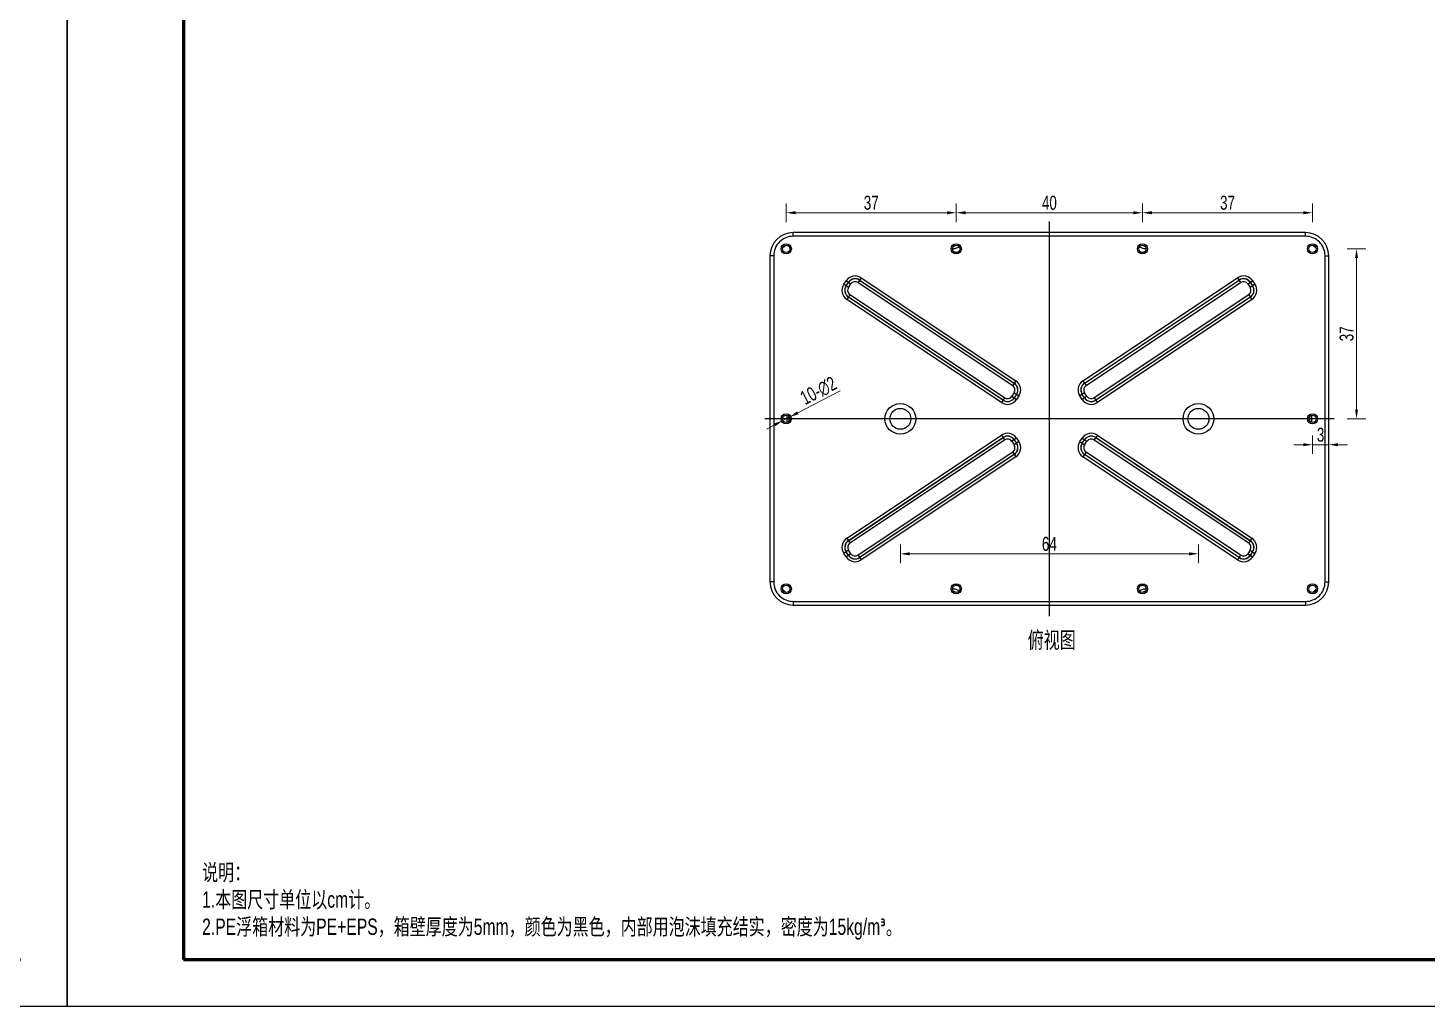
# Model space of a CAD drawing. Extents: x 104235 to 112395, y 52637 to 53451.
# Drawn here: x 111199 to 111499.4, y 53030.8 to 53240.8 of the extents above; entities that cross this region are included whole.
import ezdxf

# ---------------------------------------------------------------- set-up
doc = ezdxf.new("R2010")
doc.units = 0
doc.header["$LTSCALE"] = 1000
doc.header["$PDMODE"] = 1
doc.linetypes.add('CENTER', pattern=[2, 1.25, -0.25, 0.25, -0.25])
for name, color, linetype in [('0-1', 40, 'Continuous'), ('图层1', 1, 'CENTER'), ('图框', 7, 'Continuous')]:
    doc.layers.add(name, color=color, linetype=linetype)
for name, color, linetype, lineweight in [('01-细实线', 3, 'Continuous', 25), ('07-文字', 7, 'Continuous', 0), ('图框粗线', 7, 'Continuous', 60)]:
    doc.layers.add(name, color=color, linetype=linetype, lineweight=lineweight)
doc.styles.add('3.0号字-阿文', font='win7仿宋_GB2312.ttf', dxfattribs={"width": 0.72})
doc.dimstyles.new('1：10阿文', dxfattribs={"dimtxt": 3, "dimasz": 2, "dimexe": 2, "dimexo": 0, "dimtad": 1, "dimdec": 0, "dimzin": 0, "dimdsep": 46, "dimtxsty": '3.0号字-阿文', "dimcen": 2, "dimclrd": 3, "dimclre": 3, "dimclrt": 3, "dimadec": 0, "dimazin": 0, "dimtfac": 1, "dimtdec": 0, "dimtmove": 1, "dimatfit": 3, "dimfxl": 2, "dimfxlon": 1, "dimtolj": 1, "dimtzin": 0, "dimlwd": 18, "dimlwe": 18, "dimarcsym": 0})

# ---------------------------------------------------------------- blocks, each defined once
blk = doc.blocks.new('*D91')
at = {"layer": '01-细实线', "color": 3, "linetype": 'Continuous', "lineweight": 18}
for p, q in [((111361.84, 53199.17), (111361.84, 53203.17)), ((111398.34, 53199.17), (111398.34, 53203.17)), ((111363.84, 53201.17), (111396.34, 53201.17))]:
    blk.add_line(p, q, dxfattribs=at)
at = {"layer": '01-细实线', "color": 3}
for points in [[(111363.84, 53201.51), (111363.84, 53200.84), (111361.84, 53201.17)], [(111396.34, 53201.51), (111396.34, 53200.84), (111398.34, 53201.17)]]:
    blk.add_solid(points, dxfattribs=at)
at = {"layer": 'Defpoints', "color": 0}
for p in [(111398.34, 53201.17), (111361.84, 53193.42), (111398.34, 53193.42)]:
    blk.add_point(p, dxfattribs=at)
at = {"layer": '01-细实线', "color": 3, "insert": (111380.09, 53203.3), "char_height": 3, "attachment_point": 5, "style": '3.0号字-阿文'}
blk.add_mtext('\\A1;37', dxfattribs=at)
blk = doc.blocks.new('*D92')
at = {"layer": '01-细实线', "color": 3, "linetype": 'Continuous', "lineweight": 18}
for p, q in [((111398.34, 53199.17), (111398.34, 53203.17)), ((111438.34, 53199.17), (111438.34, 53203.17)), ((111400.34, 53201.17), (111436.34, 53201.17))]:
    blk.add_line(p, q, dxfattribs=at)
at = {"layer": '01-细实线', "color": 3}
for points in [[(111400.34, 53201.51), (111400.34, 53200.84), (111398.34, 53201.17)], [(111436.34, 53201.51), (111436.34, 53200.84), (111438.34, 53201.17)]]:
    blk.add_solid(points, dxfattribs=at)
at = {"layer": 'Defpoints', "color": 0}
for p in [(111438.34, 53201.17), (111398.34, 53193.42), (111438.34, 53193.42)]:
    blk.add_point(p, dxfattribs=at)
at = {"layer": '01-细实线', "color": 3, "insert": (111418.34, 53203.3), "char_height": 3, "attachment_point": 5, "style": '3.0号字-阿文'}
blk.add_mtext('\\A1;40', dxfattribs=at)
blk = doc.blocks.new('*D93')
at = {"layer": '01-细实线', "color": 3, "linetype": 'Continuous', "lineweight": 18}
for p, q in [((111438.34, 53199.17), (111438.34, 53203.17)), ((111474.84, 53199.17), (111474.84, 53203.17)), ((111440.34, 53201.17), (111472.84, 53201.17))]:
    blk.add_line(p, q, dxfattribs=at)
at = {"layer": '01-细实线', "color": 3}
for points in [[(111440.34, 53201.51), (111440.34, 53200.84), (111438.34, 53201.17)], [(111472.84, 53201.51), (111472.84, 53200.84), (111474.84, 53201.17)]]:
    blk.add_solid(points, dxfattribs=at)
at = {"layer": 'Defpoints', "color": 0}
for p in [(111474.84, 53201.17), (111438.34, 53193.42), (111474.84, 53193.42)]:
    blk.add_point(p, dxfattribs=at)
at = {"layer": '01-细实线', "color": 3, "insert": (111456.59, 53203.3), "char_height": 3, "attachment_point": 5, "style": '3.0号字-阿文'}
blk.add_mtext('\\A1;37', dxfattribs=at)
blk = doc.blocks.new('*D94')
at = {"layer": '01-细实线', "color": 3, "linetype": 'Continuous', "lineweight": 18}
for p, q in [((111482.3, 53193.42), (111486.3, 53193.42)), ((111484.3, 53158.92), (111484.3, 53191.42)), ((111482.3, 53156.92), (111486.3, 53156.92))]:
    blk.add_line(p, q, dxfattribs=at)
at = {"layer": '01-细实线', "color": 3}
for points in [[(111483.97, 53191.42), (111484.63, 53191.42), (111484.3, 53193.42)], [(111483.97, 53158.92), (111484.63, 53158.92), (111484.3, 53156.92)]]:
    blk.add_solid(points, dxfattribs=at)
at = {"layer": 'Defpoints', "color": 0}
for p in [(111474.84, 53193.42), (111484.3, 53193.42), (111474.84, 53156.92)]:
    blk.add_point(p, dxfattribs=at)
at = {"layer": '01-细实线', "color": 3, "insert": (111482.17, 53175.17), "char_height": 3, "attachment_point": 5, "rotation": 90, "style": '3.0号字-阿文'}
blk.add_mtext('\\A1;37', dxfattribs=at)
blk = doc.blocks.new('*D95')
at = {"layer": '01-细实线', "color": 3, "linetype": 'Continuous', "lineweight": 18}
for p, q in [((111373.4, 53162.93), (111364.32, 53158.21)), ((111361.13, 53156.55), (111362.55, 53157.29)), ((111359.35, 53155.63), (111357.58, 53154.71))]:
    blk.add_line(p, q, dxfattribs=at)
at = {"layer": '01-细实线', "color": 3}
for points in [[(111359.2, 53155.93), (111359.51, 53155.34), (111361.13, 53156.55)], [(111364.17, 53158.51), (111364.48, 53157.92), (111362.55, 53157.29)]]:
    blk.add_solid(points, dxfattribs=at)
at = {"layer": 'Defpoints', "color": 0}
for p in [(111361.13, 53156.55), (111362.55, 53157.29)]:
    blk.add_point(p, dxfattribs=at)
at = {"layer": '01-细实线', "color": 3, "insert": (111368.77, 53162.92), "char_height": 3, "attachment_point": 5, "rotation": 27.4562, "style": '3.0号字-阿文'}
blk.add_mtext('\\A1;10-∅2', dxfattribs=at)
blk = doc.blocks.new('*D99')
at = {"layer": '01-细实线', "color": 3, "linetype": 'Continuous', "lineweight": 18}
for p, q in [((111386.34, 53129.94), (111386.34, 53125.94)), ((111450.34, 53129.94), (111450.34, 53125.94)), ((111388.34, 53127.94), (111448.34, 53127.94))]:
    blk.add_line(p, q, dxfattribs=at)
at = {"layer": '01-细实线', "color": 3}
for points in [[(111388.34, 53128.27), (111388.34, 53127.6), (111386.34, 53127.94)], [(111448.34, 53128.27), (111448.34, 53127.6), (111450.34, 53127.94)]]:
    blk.add_solid(points, dxfattribs=at)
at = {"layer": 'Defpoints', "color": 0}
for p in [(111386.34, 53156.92), (111450.34, 53156.92), (111450.34, 53127.94)]:
    blk.add_point(p, dxfattribs=at)
at = {"layer": '01-细实线', "color": 3, "insert": (111418.34, 53130.06), "char_height": 3, "attachment_point": 5, "style": '3.0号字-阿文'}
blk.add_mtext('\\A1;64', dxfattribs=at)
blk = doc.blocks.new('*D104')
at = {"layer": '01-细实线', "color": 3, "linetype": 'Continuous', "lineweight": 18}
for p, q in [((111474.84, 53153.37), (111474.84, 53149.37)), ((111478.34, 53153.37), (111478.34, 53149.37)), ((111472.84, 53151.37), (111470.84, 53151.37)), ((111474.84, 53151.37), (111478.34, 53151.37)), ((111480.34, 53151.37), (111482.34, 53151.37))]:
    blk.add_line(p, q, dxfattribs=at)
at = {"layer": '01-细实线', "color": 3}
for points in [[(111472.84, 53151.7), (111472.84, 53151.04), (111474.84, 53151.37)], [(111480.34, 53151.7), (111480.34, 53151.04), (111478.34, 53151.37)]]:
    blk.add_solid(points, dxfattribs=at)
at = {"layer": 'Defpoints', "color": 0}
for p in [(111474.84, 53156.92), (111478.34, 53156.92), (111478.34, 53151.37)]:
    blk.add_point(p, dxfattribs=at)
at = {"layer": '01-细实线', "color": 3, "insert": (111476.59, 53153.5), "char_height": 3, "attachment_point": 5, "style": '3.0号字-阿文'}
blk.add_mtext('\\A1;3', dxfattribs=at)
blk = doc.blocks.new('3')
at = {"layer": '图框'}
for p, q in [((103034.62, 53029.13), (103034.62, 52609.13)), ((103628.62, 52609.13), (103628.62, 53029.13)), ((103034.62, 52609.13), (103628.62, 52609.13))]:
    blk.add_line(p, q, dxfattribs=at)
at = {"layer": '图框粗线'}
for p, q in [((103059.62, 53019.13), (103059.62, 52619.13)), ((103059.62, 52619.13), (103618.62, 52619.13))]:
    blk.add_line(p, q, dxfattribs=at)

msp = doc.modelspace()

# ---------------------------------------------------------------- linework, layer by layer
at = {"layer": '01-细实线'}
for p, q in [((111473.34, 53196.92, 283284.03), (111363.34, 53196.92, 283284.03)), ((111473.34, 53196.12, 283284.03), (111363.34, 53196.12, 283284.03)), ((111398.04, 53192.68, 283284.03), (111398.64, 53192.68, 283284.03)), ((111438.04, 53192.68, 283284.03), (111438.64, 53192.68, 283284.03)), ((111358.34, 53191.92, 283284.03), (111358.34, 53121.92, 283284.03)), ((111359.14, 53191.92, 283284.03), (111359.14, 53121.92, 283284.03)), ((111477.54, 53121.92, 283284.03), (111477.54, 53191.92, 283284.03)), ((111478.34, 53121.92, 283284.03), (111478.34, 53191.92, 283284.03)), ((111374.19, 53185.82, 283284.03), (111374.68, 53186.57, 283284.03)), ((111374.68, 53186.57, 283284.03), (111375.71, 53185.88, 283284.03)), ((111377.94, 53187.22, 283284.03), (111377.26, 53186.19, 283284.03)), ((111377.59, 53186.69, 283284.03), (111410.79, 53164.56, 283284.03)), ((111377.61, 53186.72, 283284.03), (111410.81, 53164.59, 283284.03)), ((111377.94, 53187.22, 283284.03), (111411.14, 53165.08, 283284.03)), ((111425.53, 53165.08, 283284.03), (111458.73, 53187.22, 283284.03)), ((111425.86, 53164.59, 283284.03), (111459.06, 53186.72, 283284.03)), ((111425.88, 53164.56, 283284.03), (111459.08, 53186.69, 283284.03)), ((111458.73, 53187.22, 283284.03), (111459.41, 53186.19, 283284.03)), ((111460.97, 53185.88, 283284.03), (111461.99, 53186.57, 283284.03)), ((111461.99, 53186.57, 283284.03), (111462.49, 53185.82, 283284.03)), ((111375.21, 53185.13, 283284.03), (111374.19, 53185.82, 283284.03)), ((111374.68, 53185.48, 283284.03), (111375.18, 53186.23, 283284.03)), ((111374.71, 53185.47, 283284.03), (111375.21, 53186.21, 283284.03)), ((111375.52, 53183.58, 283284.03), (111374.84, 53182.56, 283284.03)), ((111375.21, 53185.13, 283284.03), (111375.71, 53185.88, 283284.03)), ((111408.72, 53161.45, 283284.03), (111375.52, 53183.58, 283284.03)), ((111377.26, 53186.19, 283284.03), (111410.46, 53164.06, 283284.03)), ((111426.22, 53164.06, 283284.03), (111459.41, 53186.19, 283284.03)), ((111461.16, 53183.58, 283284.03), (111427.96, 53161.45, 283284.03)), ((111460.97, 53185.88, 283284.03), (111461.47, 53185.13, 283284.03)), ((111461.16, 53183.58, 283284.03), (111461.84, 53182.56, 283284.03)), ((111461.46, 53186.21, 283284.03), (111461.96, 53185.47, 283284.03)), ((111462.49, 53185.82, 283284.03), (111461.47, 53185.13, 283284.03)), ((111461.49, 53186.23, 283284.03), (111461.99, 53185.48, 283284.03)), ((111408.04, 53160.43, 283284.03), (111374.84, 53182.56, 283284.03)), ((111408.37, 53160.92, 283284.03), (111375.17, 53183.06, 283284.03)), ((111408.39, 53160.95, 283284.03), (111375.19, 53183.08, 283284.03)), ((111461.49, 53183.08, 283284.03), (111428.29, 53160.95, 283284.03)), ((111461.51, 53183.06, 283284.03), (111428.31, 53160.92, 283284.03)), ((111461.84, 53182.56, 283284.03), (111428.64, 53160.43, 283284.03)), ((111410.77, 53162.51, 283284.03), (111410.27, 53161.76, 283284.03)), ((111411.14, 53165.08, 283284.03), (111410.46, 53164.06, 283284.03)), ((111410.77, 53162.51, 283284.03), (111411.79, 53161.83, 283284.03)), ((111425.91, 53162.51, 283284.03), (111424.88, 53161.83, 283284.03)), ((111425.53, 53165.08, 283284.03), (111426.22, 53164.06, 283284.03)), ((111426.4, 53161.76, 283284.03), (111425.91, 53162.51, 283284.03)), ((111408.72, 53161.45, 283284.03), (111408.04, 53160.43, 283284.03)), ((111410.27, 53161.76, 283284.03), (111411.29, 53161.08, 283284.03)), ((111411.27, 53162.18, 283284.03), (111410.77, 53161.43, 283284.03)), ((111411.3, 53162.16, 283284.03), (111410.8, 53161.41, 283284.03)), ((111411.79, 53161.83, 283284.03), (111411.29, 53161.08, 283284.03)), ((111425.38, 53161.08, 283284.03), (111424.88, 53161.83, 283284.03)), ((111425.88, 53161.41, 283284.03), (111425.38, 53162.16, 283284.03)), ((111426.4, 53161.76, 283284.03), (111425.38, 53161.08, 283284.03)), ((111425.91, 53161.43, 283284.03), (111425.41, 53162.18, 283284.03)), ((111427.96, 53161.45, 283284.03), (111428.64, 53160.43, 283284.03)), ((111361.95, 53157.71, 283284.03), (111361.95, 53156.13, 283284.03)), ((111362.42, 53157.47, 283284.03), (111362.42, 53156.37, 283284.03)), ((111362.58, 53156.62, 283284.03), (111362.58, 53157.22, 283284.03)), ((111474.1, 53157.22, 283284.03), (111474.1, 53156.62, 283284.03)), ((111474.26, 53156.37, 283284.03), (111474.26, 53157.47, 283284.03)), ((111474.73, 53156.13, 283284.03), (111474.73, 53157.71, 283284.03)), ((111374.84, 53131.29, 283284.03), (111408.04, 53153.42, 283284.03)), ((111408.04, 53153.42, 283284.03), (111408.72, 53152.4, 283284.03)), ((111428.64, 53153.42, 283284.03), (111427.96, 53152.4, 283284.03)), ((111428.64, 53153.42, 283284.03), (111461.84, 53131.29, 283284.03)), ((111375.17, 53130.79, 283284.03), (111408.37, 53152.92, 283284.03)), ((111375.19, 53130.76, 283284.03), (111408.39, 53152.89, 283284.03)), ((111375.52, 53130.26, 283284.03), (111408.72, 53152.4, 283284.03)), ((111411.29, 53152.77, 283284.03), (111410.27, 53152.09, 283284.03)), ((111410.27, 53152.09, 283284.03), (111410.77, 53151.34, 283284.03)), ((111410.77, 53152.42, 283284.03), (111411.27, 53151.67, 283284.03)), ((111411.79, 53152.02, 283284.03), (111410.77, 53151.34, 283284.03)), ((111410.8, 53152.44, 283284.03), (111411.3, 53151.69, 283284.03)), ((111411.29, 53152.77, 283284.03), (111411.79, 53152.02, 283284.03)), ((111424.88, 53152.02, 283284.03), (111425.38, 53152.77, 283284.03)), ((111424.88, 53152.02, 283284.03), (111425.91, 53151.34, 283284.03)), ((111425.38, 53152.77, 283284.03), (111426.4, 53152.09, 283284.03)), ((111425.38, 53151.69, 283284.03), (111425.88, 53152.44, 283284.03)), ((111425.41, 53151.67, 283284.03), (111425.91, 53152.42, 283284.03)), ((111425.91, 53151.34, 283284.03), (111426.4, 53152.09, 283284.03)), ((111427.96, 53152.4, 283284.03), (111461.16, 53130.26, 283284.03)), ((111428.29, 53152.89, 283284.03), (111461.49, 53130.76, 283284.03)), ((111428.31, 53152.92, 283284.03), (111461.51, 53130.79, 283284.03)), ((111410.46, 53149.78, 283284.03), (111377.26, 53127.65, 283284.03)), ((111410.79, 53149.29, 283284.03), (111377.59, 53127.16, 283284.03)), ((111410.81, 53149.26, 283284.03), (111377.61, 53127.13, 283284.03)), ((111411.14, 53148.76, 283284.03), (111377.94, 53126.63, 283284.03)), ((111410.46, 53149.78, 283284.03), (111411.14, 53148.76, 283284.03)), ((111426.22, 53149.78, 283284.03), (111425.53, 53148.76, 283284.03)), ((111458.73, 53126.63, 283284.03), (111425.53, 53148.76, 283284.03)), ((111459.06, 53127.13, 283284.03), (111425.86, 53149.26, 283284.03)), ((111459.08, 53127.16, 283284.03), (111425.88, 53149.29, 283284.03)), ((111459.41, 53127.65, 283284.03), (111426.22, 53149.78, 283284.03)), ((111374.84, 53131.29, 283284.03), (111375.52, 53130.26, 283284.03)), ((111461.84, 53131.29, 283284.03), (111461.16, 53130.26, 283284.03)), ((111375.21, 53128.71, 283284.03), (111374.19, 53128.03, 283284.03)), ((111374.68, 53127.28, 283284.03), (111374.19, 53128.03, 283284.03)), ((111375.18, 53127.61, 283284.03), (111374.68, 53128.36, 283284.03)), ((111375.71, 53127.96, 283284.03), (111374.68, 53127.28, 283284.03)), ((111375.21, 53127.63, 283284.03), (111374.71, 53128.38, 283284.03)), ((111375.71, 53127.96, 283284.03), (111375.21, 53128.71, 283284.03)), ((111377.26, 53127.65, 283284.03), (111377.94, 53126.63, 283284.03)), ((111459.41, 53127.65, 283284.03), (111458.73, 53126.63, 283284.03)), ((111461.47, 53128.71, 283284.03), (111460.97, 53127.96, 283284.03)), ((111460.97, 53127.96, 283284.03), (111461.99, 53127.28, 283284.03)), ((111461.96, 53128.38, 283284.03), (111461.46, 53127.63, 283284.03)), ((111461.47, 53128.71, 283284.03), (111462.49, 53128.03, 283284.03)), ((111461.99, 53128.36, 283284.03), (111461.49, 53127.61, 283284.03)), ((111462.49, 53128.03, 283284.03), (111461.99, 53127.28, 283284.03)), ((111398.64, 53121.16, 283284.03), (111398.04, 53121.16, 283284.03)), ((111438.64, 53121.16, 283284.03), (111438.04, 53121.16, 283284.03)), ((111363.34, 53117.72, 283284.03), (111473.34, 53117.72, 283284.03)), ((111363.34, 53116.92, 283284.03), (111473.34, 53116.92, 283284.03))]:
    msp.add_line(p, q, dxfattribs=at)
for centre, radius in [((111361.84, 53193.42, 283284.03), 1.1), ((111361.84, 53193.42, 283284.03), 0.8), ((111398.34, 53193.42, 283284.03), 1.1), ((111398.34, 53193.42, 283284.03), 0.8), ((111438.34, 53193.42, 283284.03), 1.1), ((111438.34, 53193.42, 283284.03), 0.8), ((111474.84, 53193.42, 283284.03), 1.1), ((111474.84, 53193.42, 283284.03), 0.8), ((111386.34, 53156.92, 283284.03), 3.3), ((111450.34, 53156.92, 283284.03), 3.3), ((111361.84, 53156.92, 283284.03), 1.1), ((111361.84, 53156.92, 283284.03), 0.8), ((111386.34, 53156.92, 283284.03), 2.25), ((111450.34, 53156.92, 283284.03), 2.25), ((111474.84, 53156.92, 283284.03), 1.1), ((111474.84, 53156.92, 283284.03), 0.8), ((111361.84, 53120.42, 283284.03), 1.1), ((111361.84, 53120.42, 283284.03), 0.8), ((111398.34, 53120.42, 283284.03), 1.1), ((111398.34, 53120.42, 283284.03), 0.8), ((111438.34, 53120.42, 283284.03), 1.1), ((111438.34, 53120.42, 283284.03), 0.8), ((111474.84, 53120.42, 283284.03), 1.1), ((111474.84, 53120.42, 283284.03), 0.8)]:
    msp.add_circle(centre, radius, dxfattribs=at)
for centre, radius, start, end in [((111363.34, 53191.92, 283284.03), 5, 90, 180), ((111363.34, 53191.92, 283284.03), 4.2, 89.9905, 180.0095), ((111473.34, 53191.92, 283284.03), 5, 0, 90), ((111473.34, 53191.92, 283284.03), 4.2, 359.9905, 90.0095), ((111367.69, 53187.57, 283284.03), 8.92, 136.7964, 138.1478), ((111367.72, 53187.54, 283284.03), 8.96, 131.8557, 136.7987), ((111397.45, 53196.45, 283284.03), 3.01, 271.7262, 276.7958), ((111397.45, 53195.41, 283284.03), 1.5, 280.7442, 307.3684), ((111397.45, 53196.45, 283284.03), 3, 276.7864, 300.9998), ((111439.23, 53196.45, 283284.03), 3.01, 238.9928, 241.6222), ((111439.22, 53196.44, 283284.03), 3, 241.6079, 263.3742), ((111439.23, 53195.41, 283284.03), 1.5, 232.6328, 259.2548), ((111439.23, 53196.48, 283284.03), 3.04, 263.3695, 268.2579), ((111468.96, 53187.54, 283284.03), 8.96, 43.2013, 48.1443), ((111468.99, 53187.57, 283284.03), 8.92, 41.9974, 43.2034), ((111469.01, 53187.59, 283284.03), 8.9, 41.8516, 41.997), ((111376.64, 53185.26, 283284.03), 2.35, 56.3099, 146.3099), ((111376.64, 53185.26, 283284.03), 1.75, 56.3099, 146.3099), ((111376.64, 53185.26, 283284.03), 1.72, 56.3099, 146.3099), ((111376.64, 53185.26, 283284.03), 1.12, 56.3099, 146.3099), ((111460.04, 53185.26, 283284.03), 2.35, 33.6901, 123.6901), ((111460.04, 53185.26, 283284.03), 1.75, 33.6901, 123.6901), ((111460.04, 53185.26, 283284.03), 1.72, 33.6901, 123.6901), ((111460.04, 53185.26, 283284.03), 1.12, 33.6901, 123.6901), ((111376.14, 53184.51, 283284.03), 2.35, 146.3099, 236.3099), ((111376.14, 53184.51, 283284.03), 1.75, 146.3099, 236.3099), ((111376.14, 53184.51, 283284.03), 1.72, 146.3099, 236.3099), ((111376.14, 53184.51, 283284.03), 1.12, 146.3099, 236.3099), ((111460.53, 53184.51, 283284.03), 1.12, 303.6901, 33.6901), ((111460.53, 53184.51, 283284.03), 1.72, 303.6901, 33.6901), ((111460.53, 53184.51, 283284.03), 1.75, 303.6901, 33.6901), ((111460.53, 53184.51, 283284.03), 2.35, 303.6901, 33.6901), ((111409.84, 53163.13, 283284.03), 1.12, 326.3099, 56.3099), ((111409.84, 53163.13, 283284.03), 1.72, 326.3099, 56.3099), ((111409.84, 53163.13, 283284.03), 1.75, 326.3099, 56.3099), ((111409.84, 53163.13, 283284.03), 2.35, 326.3099, 56.3099), ((111426.84, 53163.13, 283284.03), 2.35, 123.6901, 213.6901), ((111426.84, 53163.13, 283284.03), 1.75, 123.6901, 213.6901), ((111426.84, 53163.13, 283284.03), 1.72, 123.6901, 213.6901), ((111426.84, 53163.13, 283284.03), 1.12, 123.6901, 213.6901), ((111409.34, 53162.38, 283284.03), 2.35, 236.3099, 326.3099), ((111409.34, 53162.38, 283284.03), 1.75, 236.3099, 326.3099), ((111409.34, 53162.38, 283284.03), 1.72, 236.3099, 326.3099), ((111409.34, 53162.38, 283284.03), 1.12, 236.3099, 326.3099), ((111427.34, 53162.38, 283284.03), 2.35, 213.6901, 303.6901), ((111427.34, 53162.38, 283284.03), 1.75, 213.6901, 303.6901), ((111427.34, 53162.38, 283284.03), 1.72, 213.6901, 303.6901), ((111427.34, 53162.38, 283284.03), 1.12, 213.6901, 303.6901), ((111409.34, 53151.46, 283284.03), 2.35, 33.6901, 123.6901), ((111427.34, 53151.46, 283284.03), 2.35, 56.3099, 146.3099), ((111409.34, 53151.46, 283284.03), 1.75, 33.6901, 123.6901), ((111409.34, 53151.46, 283284.03), 1.72, 33.6901, 123.6901), ((111409.34, 53151.46, 283284.03), 1.12, 33.6901, 123.6901), ((111409.84, 53150.72, 283284.03), 1.12, 303.6901, 33.6901), ((111409.84, 53150.72, 283284.03), 1.72, 303.6901, 33.6901), ((111409.84, 53150.72, 283284.03), 1.75, 303.6901, 33.6901), ((111409.84, 53150.72, 283284.03), 2.35, 303.6901, 33.6901), ((111426.84, 53150.72, 283284.03), 2.35, 146.3099, 236.3099), ((111426.84, 53150.72, 283284.03), 1.75, 146.3099, 236.3099), ((111426.84, 53150.72, 283284.03), 1.72, 146.3099, 236.3099), ((111426.84, 53150.72, 283284.03), 1.12, 146.3099, 236.3099), ((111427.34, 53151.46, 283284.03), 1.75, 56.3099, 146.3099), ((111427.34, 53151.46, 283284.03), 1.72, 56.3099, 146.3099), ((111427.34, 53151.46, 283284.03), 1.12, 56.3099, 146.3099), ((111376.14, 53129.33, 283284.03), 2.35, 123.6901, 213.6901), ((111376.14, 53129.33, 283284.03), 1.75, 123.6901, 213.6901), ((111376.14, 53129.33, 283284.03), 1.72, 123.6901, 213.6901), ((111376.14, 53129.33, 283284.03), 1.12, 123.6901, 213.6901), ((111460.53, 53129.33, 283284.03), 1.12, 326.3099, 56.3099), ((111460.53, 53129.33, 283284.03), 1.72, 326.3099, 56.3099), ((111460.53, 53129.33, 283284.03), 1.75, 326.3099, 56.3099), ((111460.53, 53129.33, 283284.03), 2.35, 326.3099, 56.3099), ((111376.64, 53128.58, 283284.03), 2.35, 213.6901, 303.6901), ((111376.64, 53128.58, 283284.03), 1.75, 213.6901, 303.6901), ((111376.64, 53128.58, 283284.03), 1.72, 213.6901, 303.6901), ((111376.64, 53128.58, 283284.03), 1.12, 213.6901, 303.6901), ((111460.04, 53128.58, 283284.03), 2.35, 236.3099, 326.3099), ((111460.04, 53128.58, 283284.03), 1.75, 236.3099, 326.3099), ((111460.04, 53128.58, 283284.03), 1.72, 236.3099, 326.3099), ((111460.04, 53128.58, 283284.03), 1.12, 236.3099, 326.3099), ((111363.34, 53121.92, 283284.03), 5, 180, 270), ((111363.34, 53121.92, 283284.03), 4.2, 179.9905, 270.0095), ((111367.67, 53126.26, 283284.03), 8.9, 221.8517, 221.9865), ((111367.69, 53126.28, 283284.03), 8.92, 221.9869, 223.1926), ((111397.45, 53117.36, 283284.03), 3.04, 83.3695, 88.2579), ((111397.45, 53117.4, 283284.03), 3, 61.6079, 83.3742), ((111439.23, 53117.4, 283284.03), 3, 96.7864, 120.9998), ((111439.23, 53117.39, 283284.03), 3.01, 91.7262, 96.7958), ((111473.34, 53121.92, 283284.03), 5, 270, 360), ((111473.34, 53121.92, 283284.03), 4.2, 269.9905, 0.0095), ((111468.99, 53126.28, 283284.03), 8.92, 316.7964, 318.1478), ((111367.72, 53126.3, 283284.03), 8.96, 223.1905, 228.1444), ((111397.45, 53118.43, 283284.03), 1.5, 52.6328, 79.2548), ((111397.45, 53117.39, 283284.03), 3.01, 58.9928, 61.6222), ((111439.23, 53118.43, 283284.03), 1.5, 100.7442, 127.3684), ((111468.96, 53126.3, 283284.03), 8.96, 311.8557, 316.7987)]:
    msp.add_arc(centre, radius, start, end, dxfattribs=at)
for points, knots in [([(111363.35, 53196.52, 283284.03), (111363.35, 53196.58, 283284.03), (111363.34, 53196.66, 283284.03), (111363.34, 53196.75, 283284.03), (111363.34, 53196.81, 283284.03), (111363.34, 53196.86, 283284.03), (111363.34, 53196.89, 283284.03), (111363.34, 53196.91, 283284.03), (111363.34, 53196.91, 283284.03), (111363.34, 53196.92, 283284.03), (111363.34, 53196.92, 283284.03), (111363.34, 53196.92, 283284.03)], [0, 0, 0, 0, 0.414115, 0.586474, 0.731848, 0.847674, 0.931669, 0.961361, 0.982711, 0.995618, 1, 1, 1, 1]), ([(111363.34, 53196.12, 283284.03), (111363.34, 53196.16, 283284.03), (111363.35, 53196.29, 283284.03), (111363.35, 53196.42, 283284.03), (111363.35, 53196.52, 283284.03)], [0, 0, 0, 0, 0.260202, 1, 1, 1, 1]), ([(111473.33, 53196.52, 283284.03), (111473.33, 53196.58, 283284.03), (111473.33, 53196.66, 283284.03), (111473.33, 53196.75, 283284.03), (111473.34, 53196.81, 283284.03), (111473.34, 53196.86, 283284.03), (111473.34, 53196.89, 283284.03), (111473.34, 53196.91, 283284.03), (111473.34, 53196.91, 283284.03), (111473.34, 53196.92, 283284.03), (111473.34, 53196.92, 283284.03), (111473.34, 53196.92, 283284.03)], [0, 0, 0, 0, 0.414115, 0.586474, 0.731848, 0.847674, 0.931669, 0.961361, 0.982711, 0.995618, 1, 1, 1, 1]), ([(111473.34, 53196.12, 283284.03), (111473.34, 53196.16, 283284.03), (111473.33, 53196.29, 283284.03), (111473.33, 53196.42, 283284.03), (111473.33, 53196.52, 283284.03)], [0, 0, 0, 0, 0.260202, 1, 1, 1, 1]), ([(111358.74, 53191.91, 283284.03), (111358.68, 53191.92, 283284.03), (111358.6, 53191.92, 283284.03), (111358.51, 53191.92, 283284.03), (111358.45, 53191.92, 283284.03), (111358.4, 53191.92, 283284.03), (111358.37, 53191.92, 283284.03), (111358.36, 53191.92, 283284.03), (111358.35, 53191.92, 283284.03), (111358.34, 53191.92, 283284.03), (111358.34, 53191.92, 283284.03), (111358.34, 53191.92, 283284.03)], [0, 0, 0, 0, 0.414115, 0.586474, 0.731848, 0.847674, 0.931669, 0.961361, 0.982711, 0.995618, 1, 1, 1, 1]), ([(111359.14, 53191.92, 283284.03), (111359.1, 53191.92, 283284.03), (111358.97, 53191.91, 283284.03), (111358.84, 53191.91, 283284.03), (111358.74, 53191.91, 283284.03)], [0, 0, 0, 0, 0.260202, 1, 1, 1, 1]), ([(111477.54, 53191.92, 283284.03), (111477.57, 53191.92, 283284.03), (111477.7, 53191.91, 283284.03), (111477.84, 53191.91, 283284.03), (111477.94, 53191.91, 283284.03)], [0, 0, 0, 0, 0.260202, 1, 1, 1, 1]), ([(111477.94, 53191.91, 283284.03), (111477.99, 53191.92, 283284.03), (111478.07, 53191.92, 283284.03), (111478.17, 53191.92, 283284.03), (111478.23, 53191.92, 283284.03), (111478.27, 53191.92, 283284.03), (111478.3, 53191.92, 283284.03), (111478.32, 53191.92, 283284.03), (111478.33, 53191.92, 283284.03), (111478.33, 53191.92, 283284.03), (111478.34, 53191.92, 283284.03), (111478.34, 53191.92, 283284.03)], [0, 0, 0, 0, 0.414115, 0.586474, 0.731848, 0.847674, 0.931669, 0.961361, 0.982711, 0.995618, 1, 1, 1, 1]), ([(111358.74, 53121.93, 283284.03), (111358.68, 53121.93, 283284.03), (111358.6, 53121.93, 283284.03), (111358.51, 53121.93, 283284.03), (111358.45, 53121.93, 283284.03), (111358.4, 53121.92, 283284.03), (111358.37, 53121.92, 283284.03), (111358.36, 53121.92, 283284.03), (111358.35, 53121.92, 283284.03), (111358.34, 53121.92, 283284.03), (111358.34, 53121.92, 283284.03), (111358.34, 53121.92, 283284.03)], [0, 0, 0, 0, 0.414115, 0.586474, 0.731848, 0.847674, 0.931669, 0.961361, 0.982711, 0.995618, 1, 1, 1, 1]), ([(111359.14, 53121.92, 283284.03), (111359.1, 53121.93, 283284.03), (111358.97, 53121.93, 283284.03), (111358.84, 53121.93, 283284.03), (111358.74, 53121.93, 283284.03)], [0, 0, 0, 0, 0.260202, 1, 1, 1, 1]), ([(111477.54, 53121.92, 283284.03), (111477.57, 53121.93, 283284.03), (111477.7, 53121.93, 283284.03), (111477.84, 53121.93, 283284.03), (111477.94, 53121.93, 283284.03)], [0, 0, 0, 0, 0.260202, 1, 1, 1, 1]), ([(111477.94, 53121.93, 283284.03), (111477.99, 53121.93, 283284.03), (111478.07, 53121.93, 283284.03), (111478.17, 53121.93, 283284.03), (111478.23, 53121.93, 283284.03), (111478.27, 53121.92, 283284.03), (111478.3, 53121.92, 283284.03), (111478.32, 53121.92, 283284.03), (111478.33, 53121.92, 283284.03), (111478.33, 53121.92, 283284.03), (111478.34, 53121.92, 283284.03), (111478.34, 53121.92, 283284.03)], [0, 0, 0, 0, 0.414115, 0.586474, 0.731848, 0.847674, 0.931669, 0.961361, 0.982711, 0.995618, 1, 1, 1, 1]), ([(111363.34, 53117.72, 283284.03), (111363.34, 53117.69, 283284.03), (111363.35, 53117.56, 283284.03), (111363.35, 53117.42, 283284.03), (111363.35, 53117.32, 283284.03)], [0, 0, 0, 0, 0.260202, 1, 1, 1, 1]), ([(111363.35, 53117.32, 283284.03), (111363.35, 53117.27, 283284.03), (111363.34, 53117.19, 283284.03), (111363.34, 53117.09, 283284.03), (111363.34, 53117.03, 283284.03), (111363.34, 53116.99, 283284.03), (111363.34, 53116.96, 283284.03), (111363.34, 53116.94, 283284.03), (111363.34, 53116.93, 283284.03), (111363.34, 53116.93, 283284.03), (111363.34, 53116.92, 283284.03), (111363.34, 53116.92, 283284.03)], [0, 0, 0, 0, 0.414115, 0.586474, 0.731848, 0.847674, 0.931669, 0.961361, 0.982711, 0.995618, 1, 1, 1, 1]), ([(111473.34, 53117.72, 283284.03), (111473.34, 53117.69, 283284.03), (111473.33, 53117.56, 283284.03), (111473.33, 53117.42, 283284.03), (111473.33, 53117.32, 283284.03)], [0, 0, 0, 0, 0.260202, 1, 1, 1, 1]), ([(111473.33, 53117.32, 283284.03), (111473.33, 53117.27, 283284.03), (111473.33, 53117.19, 283284.03), (111473.33, 53117.09, 283284.03), (111473.34, 53117.03, 283284.03), (111473.34, 53116.99, 283284.03), (111473.34, 53116.96, 283284.03), (111473.34, 53116.94, 283284.03), (111473.34, 53116.93, 283284.03), (111473.34, 53116.93, 283284.03), (111473.34, 53116.92, 283284.03), (111473.34, 53116.92, 283284.03)], [0, 0, 0, 0, 0.414115, 0.586474, 0.731848, 0.847674, 0.931669, 0.961361, 0.982711, 0.995618, 1, 1, 1, 1])]:
    msp.add_open_spline(points, degree=3, knots=knots, dxfattribs=at)
at = {"layer": '图层1'}
for p, q in [((111418.34, 53114.56, 283284.03), (111418.34, 53199.29, 283284.03)), ((111479.46, 53156.92, 283284.03), (111357.22, 53156.92, 283284.03))]:
    msp.add_line(p, q, dxfattribs=at)

# ---------------------------------------------------------------- block references
at = {"layer": '0-1'}
for p in [(7578.78, 421.71, 283284.03), (8172.78, 421.71, 283284.03)]:
    msp.add_blockref('3', p, dxfattribs=at)

# ---------------------------------------------------------------- texts
at = {"layer": '01-细实线', "color": 0, "style": '3.0号字-阿文', "width": 0.72}
msp.add_text('俯视图', height=3.5, dxfattribs=at).set_placement((111413.69, 53107.68, 283284.03))
at = {"layer": '07-文字', "insert": (111236.41, 53061.29, 283284.03), "char_height": 3.5, "width": 208.6483, "attachment_point": 1, "style": '3.0号字-阿文'}
msp.add_mtext('\\A1;说明：\\P1.本图尺寸单位以cm计。\\P2.PE浮箱材料为PE+EPS，箱壁厚度为5mm，颜色为黑色，内部用泡沫填充结实，密度为15kg/m{\\fISOCPEUR|b0|i0|c0|p34;³}。', dxfattribs=at)

# ---------------------------------------------------------------- dimensions: what is measured, and where the dimension line sits
at = {"layer": '01-细实线'}
for base, p1, p2, picture, middle in [((111398.33764957, 53201.17407759, 283284.028), (111361.83764957, 53193.42265824, 283284.028), (111398.33764957, 53193.42265824, 283284.028), '*D91', (111380.08764957, 53203.29907759, 283284.028)), ((111438.34, 53201.17, 283284.03), (111398.34, 53193.42, 283284.03), (111438.34, 53193.42, 283284.03), '*D92', (111418.34, 53203.3, 283284.03)), ((111474.83764957, 53201.17407759, 283284.028), (111438.33764957, 53193.42265824, 283284.028), (111474.83764957, 53193.42265824, 283284.028), '*D93', (111456.58764957, 53203.29907759, 283284.028)), ((111450.34, 53127.94, 283284.03), (111386.34, 53156.92, 283284.03), (111450.34, 53156.92, 283284.03), '*D99', (111418.34, 53130.06, 283284.03)), ((111478.337, 53151.3716, 283284.028), (111474.8376, 53156.9227, 283284.028), (111478.337, 53156.9227, 283284.028), '*D104', (111476.5873, 53153.4966, 283284.028))]:
    dim = msp.add_linear_dim(base=base, p1=p1, p2=p2, dimstyle='1：10阿文', dxfattribs=at)
    dim.commit()
    dim.dimension.update_dxf_attribs({"geometry": picture, "text_midpoint": middle})
dim = msp.add_linear_dim(base=(111484.29910663, 53193.42265824, 283284.028), p1=(111474.83764957, 53156.92265824, 283284.028), p2=(111474.83764957, 53193.42265824, 283284.028), angle=90, dimstyle='1：10阿文', dxfattribs=at)
dim.commit()
dim.dimension.update_dxf_attribs({"geometry": '*D94', "text_midpoint": (111482.17410663, 53175.17265824, 283284.028)})
dim = msp.add_diameter_dim_2p(p1=(111361.13, 53156.55, 283284.03), p2=(111362.55, 53157.29, 283284.03), text='10-<>', dimstyle='1：10阿文', dxfattribs=at)
dim.commit()
dim.dimension.update_dxf_attribs({"geometry": '*D95', "text_midpoint": (111368.77, 53162.92, 283284.03)})

doc.saveas('drawing.dxf')
